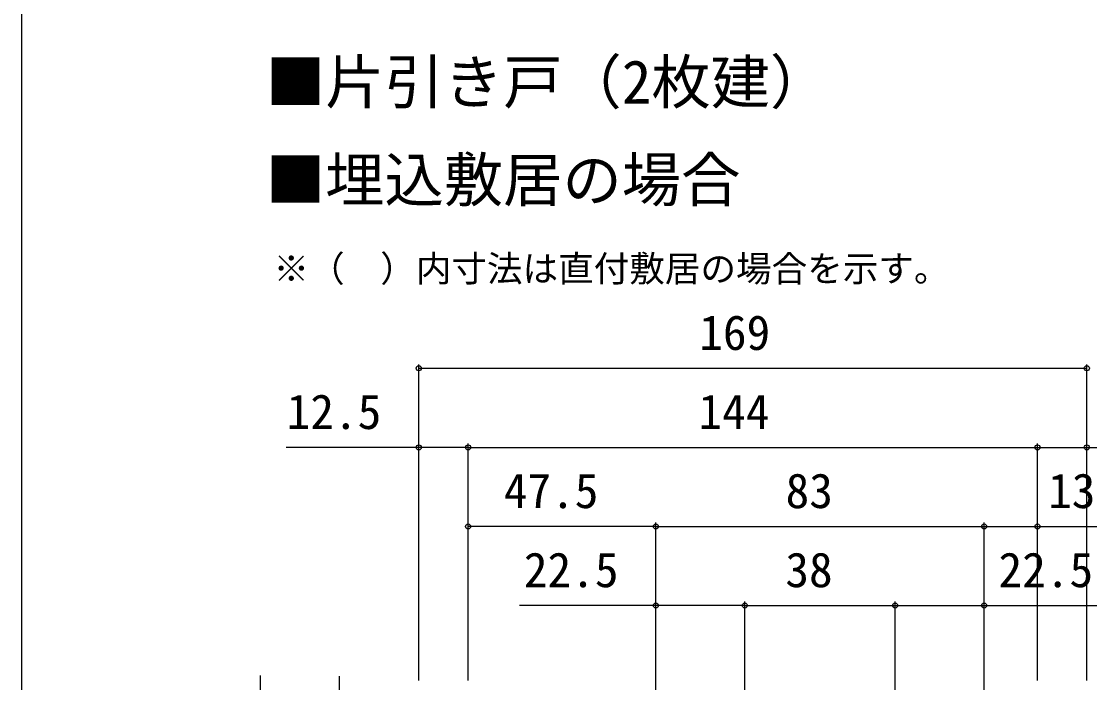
# Model space of a CAD drawing. Units: millimetres, scale not verified. Extents: x -525 to 525, y -783 to 779.
# Drawn here: x -525 to -254.8, y -191.2 to -24 of the extents above; entities that cross this region are included whole.
import ezdxf
from ezdxf.enums import TextEntityAlignment as Align

# ---------------------------------------------------------------- set-up
doc = ezdxf.new("R2010")
doc.units = ezdxf.units.MM
doc.header["$LTSCALE"] = 4
for name, color, linetype in [('0-1_USER1', 3, 'Continuous'), ('0-6_YKK_D', 6, 'Continuous'), ('0-7_YKK_ZWAK', 7, 'Continuous')]:
    doc.layers.add(name, color=color, linetype=linetype)
doc.styles.add('ＭＳ ゴシック', font='')
doc.styles.get('ＭＳ ゴシック').set_extended_font_data('MS Gothic')

msp = doc.modelspace()

# ---------------------------------------------------------------- linework, layer by layer
at = {"layer": '0-6_YKK_D'}
for p, q in [((-424.5, -190.7), (-424.5, -110.7)), ((-255.5, -190.7), (-255.5, -110.7)), ((-424.5, -111.7), (-255.5, -111.7)), ((-424.5, -190.7), (-424.5, -130.7)), ((-412, -190.7), (-412, -130.7)), ((-412, -190.7), (-412, -130.7)), ((-412, -131.7), (-268, -131.7)), ((-268, -190.7), (-268, -130.7)), ((-268, -190.7), (-268, -130.7)), ((-255.5, -190.7), (-255.5, -130.7)), ((-412, -190.7), (-412, -150.7)), ((-364.5, -243.5), (-364.5, -150.7)), ((-364.5, -243.5), (-364.5, -150.7)), ((-281.5, -243.5), (-281.5, -150.7)), ((-281.5, -243.5), (-281.5, -150.7)), ((-268, -190.7), (-268, -150.7)), ((-364.5, -151.7), (-412, -151.7)), ((-364.5, -151.7), (-281.5, -151.7)), ((-364.5, -243.5), (-364.5, -170.7)), ((-341.999, -202.1), (-341.999, -170.7)), ((-341.999, -202.1), (-341.999, -170.7)), ((-341.999, -171.7), (-303.999, -171.7)), ((-303.999, -202.1), (-303.999, -170.7)), ((-303.999, -202.1), (-303.999, -170.7)), ((-281.5, -243.5), (-281.5, -170.7))]:
    msp.add_line(p, q, dxfattribs=at)
for points in [[(-412, -131.7), (-424.5, -131.7), (-458.05, -131.7)], [(-268, -131.7), (-255.5, -131.7), (-221.95, -131.7)], [(-281.5, -151.7), (-268, -151.7), (-234.45, -151.7)], [(-341.999, -171.7), (-364.5, -171.7), (-399.005, -171.7)], [(-303.999, -171.7), (-281.5, -171.7), (-246.995, -171.7)], [(-464.502, -279.199), (-464.502, -244.2), (-464.502, -189.377)], [(-444.5, -279.199), (-444.5, -268), (-444.5, -189.586)]]:
    msp.add_lwpolyline(points, dxfattribs=at)
for centre in [(-424.5, -111.7), (-255.5, -111.7), (-424.5, -131.7), (-412, -131.7), (-412, -131.7), (-268, -131.7), (-268, -131.7), (-255.5, -131.7), (-412, -151.7), (-364.5, -151.7), (-364.5, -151.7), (-281.5, -151.7), (-281.5, -151.7), (-268, -151.7), (-364.5, -171.7), (-341.999, -171.7), (-341.999, -171.7), (-303.999, -171.7), (-303.999, -171.7), (-281.5, -171.7)]:
    msp.add_circle(centre, 0.637, dxfattribs=at)
at = {"layer": '0-7_YKK_ZWAK'}
msp.add_line((-525, 746.8), (-525, -783.2), dxfattribs=at)

# ---------------------------------------------------------------- texts
at = {"layer": '0-1_USER1', "style": 'ＭＳ ゴシック'}
for s, height, p in [('■片引き戸（2枚建）', 11, (-463.153, -48.069)), ('■埋込敷居の場合', 11, (-463.153, -72.814)), ('※（\u3000）内寸法は直付敷居の場合を示す。', 6.598, (-461.227, -91.768))]:
    msp.add_text(s, height=height, dxfattribs=at).set_placement(p, align=Align.BOTTOM_LEFT)
at = {"layer": '0-6_YKK_D', "style": 'ＭＳ ゴシック'}
for s, p in [('169', (-353.534, -109.7)), ('12.5', (-457.891, -129.7)), ('144', (-353.739, -129.7)), ('47.5', (-402.977, -149.7)), ('83', (-331.693, -149.7)), ('13.5', (-265.291, -149.7)), ('22.5', (-397.891, -169.7)), ('38', (-331.76, -169.7)), ('22.5', (-277.836, -169.7))]:
    msp.add_text(s, height=8.798, dxfattribs=at).set_placement(p, align=Align.BOTTOM_LEFT)

doc.saveas('drawing.dxf')
